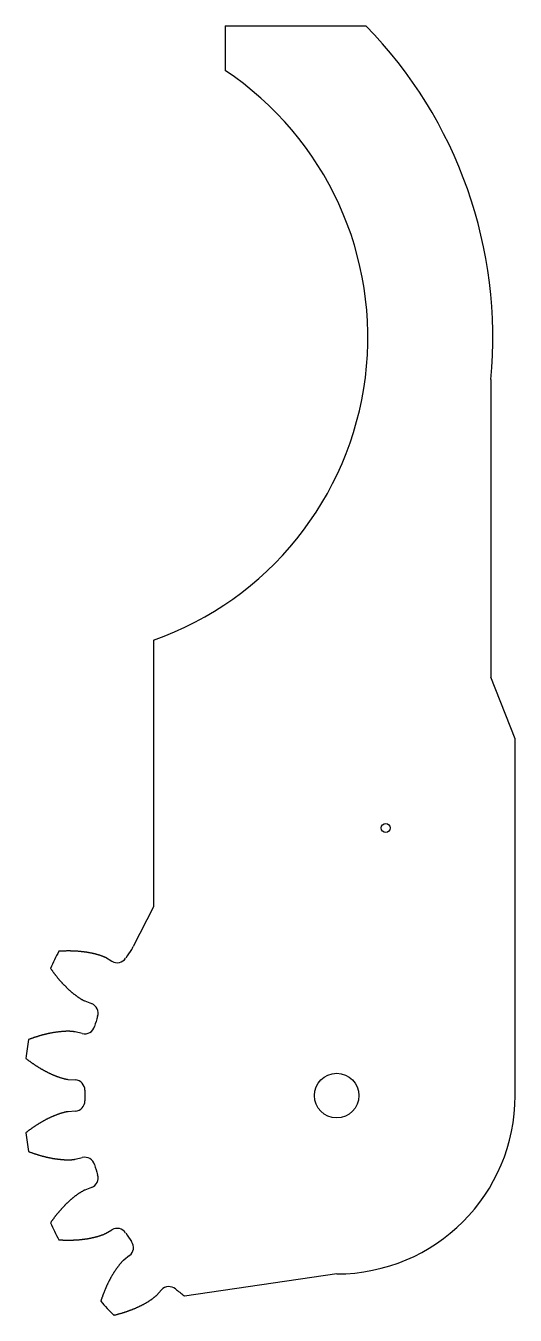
# Model space of a CAD drawing. Extents: x -2 to 52, y -25 to 120.
import ezdxf

# ---------------------------------------------------------------- set-up
doc = ezdxf.new("R2010")
doc.units = 0
doc.layers.get('0').update_dxf_attribs({"linetype": 'continuous'})

# ---------------------------------------------------------------- blocks, each defined once
blk = doc.blocks.new('CUT006011')
at = {"color": 0}
for p, q in [((20, 119.93), (20, 114.93)), ((20, 119.93), (35.77, 119.93)), ((49.77, 80.26), (49.77, 46.91)), ((11.98, 51.05), (11.98, 21.17)), ((52.5, 40), (49.77, 46.91)), ((52.5, 27.62), (52.5, 40)), ((52.5, 20.74), (52.5, 27.62)), ((11.98, 21.17), (9.69, 16.71)), ((52.5, 20.09), (52.5, 20.74)), ((52.5, 10), (52.5, 20.09)), ((7.32, 15.04), (6.62, 15.46)), ((4.28, 10.6), (5.04, 10.31)), ((52.5, 0), (52.5, 10)), ((4, 6.95), (3.21, 7.14)), ((2.41, 1.81), (3.22, 1.76)), ((3.22, -1.76), (2.41, -1.81)), ((3.21, -7.14), (4, -6.95)), ((5.04, -10.31), (4.28, -10.6)), ((6.62, -15.46), (7.32, -15.04)), ((9.3, -17.95), (8.65, -18.45)), ((32.5, -20), (15.45, -22.48)), ((12.32, -22.4), (12.87, -21.8))]:
    blk.add_line(p, q, dxfattribs=at)
for points in [[(6.62, 15.46), (6.57, 15.48), (6.53, 15.5), (6.48, 15.52), (6.44, 15.54), (6.39, 15.56), (6.34, 15.58), (6.3, 15.6), (6.25, 15.62), (6.2, 15.63), (6.16, 15.65), (6.11, 15.67), (6.06, 15.69), (6.01, 15.7), (5.97, 15.72), (5.92, 15.73), (5.87, 15.75), (5.82, 15.76), (5.78, 15.78), (5.73, 15.79), (5.68, 15.8), (5.63, 15.82), (5.58, 15.83), (5.54, 15.84), (5.49, 15.86), (5.44, 15.87), (5.39, 15.88), (5.34, 15.89), (5.29, 15.9), (5.24, 15.91), (5.2, 15.93), (5.15, 15.94), (5.1, 15.95), (5.05, 15.96), (5, 15.97), (4.95, 15.98), (4.9, 15.99), (4.85, 16), (4.8, 16.01), (4.75, 16.01), (4.71, 16.02), (4.66, 16.03), (4.61, 16.04), (4.56, 16.05), (4.51, 16.06), (4.46, 16.06), (4.41, 16.07), (4.36, 16.08), (4.31, 16.08), (4.26, 16.09), (4.21, 16.1), (4.16, 16.1), (4.11, 16.11), (4.06, 16.12), (4.01, 16.12), (3.96, 16.13), (3.91, 16.13), (3.86, 16.14), (3.81, 16.14), (3.76, 16.15), (3.71, 16.15), (3.66, 16.16), (3.61, 16.16), (3.56, 16.16), (3.51, 16.17), (3.46, 16.17), (3.41, 16.18), (3.36, 16.18), (3.31, 16.18), (3.26, 16.18), (3.22, 16.19), (3.17, 16.19), (3.12, 16.19), (3.07, 16.19), (3.02, 16.2), (2.97, 16.2), (2.92, 16.2), (2.87, 16.2), (2.82, 16.2), (2.77, 16.2), (2.72, 16.2), (2.67, 16.21), (2.62, 16.21), (2.57, 16.21), (2.52, 16.21), (2.47, 16.21), (2.42, 16.21), (2.37, 16.21), (2.32, 16.21), (2.27, 16.21), (2.22, 16.21), (2.17, 16.2), (2.12, 16.2), (2.07, 16.2), (2.02, 16.2), (1.97, 16.2), (1.92, 16.2), (1.87, 16.2), (1.82, 16.19), (1.77, 16.19), (1.72, 16.19), (1.67, 16.19), (1.62, 16.19), (1.57, 16.18), (1.52, 16.18), (1.47, 16.18), (1.42, 16.17), (1.38, 16.17)], [(0.45, 14.25), (0.48, 14.21), (0.51, 14.17), (0.54, 14.13), (0.57, 14.09), (0.59, 14.05), (0.62, 14.01), (0.65, 13.97), (0.68, 13.93), (0.71, 13.89), (0.74, 13.84), (0.77, 13.8), (0.8, 13.76), (0.83, 13.72), (0.86, 13.68), (0.89, 13.65), (0.92, 13.61), (0.95, 13.57), (0.98, 13.53), (1.01, 13.49), (1.05, 13.45), (1.08, 13.41), (1.11, 13.37), (1.14, 13.33), (1.17, 13.29), (1.2, 13.25), (1.23, 13.21), (1.27, 13.18), (1.3, 13.14), (1.33, 13.1), (1.36, 13.06), (1.39, 13.02), (1.43, 12.98), (1.46, 12.95), (1.49, 12.91), (1.53, 12.87), (1.56, 12.83), (1.59, 12.8), (1.62, 12.76), (1.66, 12.72), (1.69, 12.68), (1.73, 12.65), (1.76, 12.61), (1.79, 12.57), (1.83, 12.54), (1.86, 12.5), (1.9, 12.46), (1.93, 12.43), (1.97, 12.39), (2, 12.36), (2.03, 12.32), (2.07, 12.29), (2.11, 12.25), (2.14, 12.21), (2.18, 12.18), (2.21, 12.14), (2.25, 12.11), (2.28, 12.07), (2.32, 12.04), (2.36, 12.01), (2.39, 11.97), (2.43, 11.94), (2.46, 11.9), (2.5, 11.87), (2.54, 11.83), (2.58, 11.8), (2.61, 11.77), (2.65, 11.73), (2.69, 11.7), (2.73, 11.67), (2.76, 11.64), (2.8, 11.6), (2.84, 11.57), (2.88, 11.54), (2.92, 11.51), (2.95, 11.48), (2.99, 11.44), (3.03, 11.41), (3.07, 11.38), (3.11, 11.35), (3.15, 11.32), (3.19, 11.29), (3.23, 11.26), (3.27, 11.23), (3.31, 11.2), (3.35, 11.17), (3.39, 11.14), (3.43, 11.11), (3.47, 11.08), (3.51, 11.05), (3.55, 11.02), (3.59, 11), (3.64, 10.97), (3.68, 10.94), (3.72, 10.91), (3.76, 10.89), (3.8, 10.86), (3.85, 10.83), (3.89, 10.81), (3.93, 10.78), (3.97, 10.76), (4.02, 10.73), (4.06, 10.71), (4.11, 10.68), (4.15, 10.66), (4.19, 10.64), (4.24, 10.61), (4.28, 10.6)], [(3.21, 7.14), (3.16, 7.15), (3.11, 7.16), (3.06, 7.16), (3.01, 7.17), (2.96, 7.17), (2.91, 7.18), (2.86, 7.18), (2.81, 7.19), (2.76, 7.19), (2.71, 7.19), (2.66, 7.19), (2.61, 7.2), (2.56, 7.2), (2.51, 7.2), (2.46, 7.2), (2.41, 7.2), (2.36, 7.2), (2.31, 7.2), (2.26, 7.2), (2.21, 7.2), (2.16, 7.2), (2.11, 7.19), (2.06, 7.19), (2.01, 7.19), (1.96, 7.19), (1.91, 7.18), (1.86, 7.18), (1.81, 7.18), (1.76, 7.17), (1.71, 7.17), (1.66, 7.17), (1.61, 7.16), (1.56, 7.16), (1.52, 7.15), (1.47, 7.15), (1.42, 7.14), (1.37, 7.14), (1.32, 7.13), (1.27, 7.12), (1.22, 7.12), (1.17, 7.11), (1.12, 7.11), (1.07, 7.1), (1.02, 7.09), (0.97, 7.08), (0.92, 7.08), (0.87, 7.07), (0.82, 7.06), (0.77, 7.05), (0.72, 7.04), (0.67, 7.04), (0.62, 7.03), (0.58, 7.02), (0.53, 7.01), (0.48, 7), (0.43, 6.99), (0.38, 6.98), (0.33, 6.97), (0.28, 6.96), (0.23, 6.95), (0.18, 6.94), (0.13, 6.93), (0.09, 6.92), (0.04, 6.91), (-0.01, 6.89), (-0.06, 6.88), (-0.11, 6.87), (-0.16, 6.86), (-0.21, 6.85), (-0.26, 6.84), (-0.3, 6.82), (-0.35, 6.81), (-0.4, 6.8), (-0.45, 6.79), (-0.5, 6.77), (-0.55, 6.76), (-0.59, 6.75), (-0.64, 6.73), (-0.69, 6.72), (-0.74, 6.71), (-0.79, 6.69), (-0.83, 6.68), (-0.88, 6.66), (-0.93, 6.65), (-0.98, 6.63), (-1.03, 6.62), (-1.07, 6.6), (-1.12, 6.59), (-1.17, 6.57), (-1.22, 6.56), (-1.26, 6.54), (-1.31, 6.53), (-1.36, 6.51), (-1.41, 6.5), (-1.45, 6.48), (-1.5, 6.46), (-1.55, 6.45), (-1.59, 6.43), (-1.64, 6.41), (-1.69, 6.4), (-1.74, 6.38), (-1.78, 6.36), (-1.83, 6.35), (-1.88, 6.33), (-1.92, 6.31), (-1.97, 6.29), (-2.01, 6.28)], [(3.21, 7.14), (3.16, 7.15), (3.11, 7.16), (3.06, 7.16), (3.01, 7.17), (2.96, 7.17), (2.91, 7.18), (2.86, 7.18), (2.81, 7.19), (2.76, 7.19), (2.71, 7.19), (2.66, 7.19), (2.61, 7.2), (2.56, 7.2), (2.51, 7.2), (2.46, 7.2), (2.41, 7.2), (2.36, 7.2), (2.31, 7.2), (2.26, 7.2), (2.21, 7.2), (2.16, 7.2), (2.11, 7.19), (2.06, 7.19), (2.01, 7.19), (1.96, 7.19), (1.91, 7.18), (1.86, 7.18), (1.81, 7.18), (1.76, 7.17), (1.71, 7.17), (1.66, 7.17), (1.61, 7.16), (1.56, 7.16), (1.52, 7.15), (1.47, 7.15), (1.42, 7.14), (1.37, 7.14), (1.32, 7.13), (1.27, 7.12), (1.22, 7.12), (1.17, 7.11), (1.12, 7.11), (1.07, 7.1), (1.02, 7.09), (0.97, 7.08), (0.92, 7.08), (0.87, 7.07), (0.82, 7.06), (0.77, 7.05), (0.72, 7.04), (0.67, 7.04), (0.62, 7.03), (0.58, 7.02), (0.53, 7.01), (0.48, 7), (0.43, 6.99), (0.38, 6.98), (0.33, 6.97), (0.28, 6.96), (0.23, 6.95), (0.18, 6.94), (0.13, 6.93), (0.09, 6.92), (0.04, 6.91), (-0.01, 6.89), (-0.06, 6.88), (-0.11, 6.87), (-0.16, 6.86), (-0.21, 6.85), (-0.26, 6.84), (-0.3, 6.82), (-0.35, 6.81), (-0.4, 6.8), (-0.45, 6.79), (-0.5, 6.77), (-0.55, 6.76), (-0.59, 6.75), (-0.64, 6.73), (-0.69, 6.72), (-0.74, 6.71), (-0.79, 6.69), (-0.83, 6.68), (-0.88, 6.66), (-0.93, 6.65), (-0.98, 6.63), (-1.03, 6.62), (-1.07, 6.6), (-1.12, 6.59), (-1.17, 6.57), (-1.22, 6.56), (-1.26, 6.54), (-1.31, 6.53), (-1.36, 6.51), (-1.41, 6.5), (-1.45, 6.48), (-1.5, 6.46), (-1.55, 6.45), (-1.59, 6.43), (-1.64, 6.41), (-1.69, 6.4), (-1.74, 6.38), (-1.78, 6.36), (-1.83, 6.35), (-1.88, 6.33), (-1.92, 6.31), (-1.97, 6.29), (-2.01, 6.28)], [(-2.33, 4.17), (-2.29, 4.14), (-2.25, 4.11), (-2.21, 4.08), (-2.17, 4.05), (-2.13, 4.02), (-2.09, 3.99), (-2.05, 3.96), (-2.01, 3.93), (-1.97, 3.9), (-1.93, 3.87), (-1.89, 3.84), (-1.85, 3.81), (-1.81, 3.78), (-1.77, 3.75), (-1.73, 3.72), (-1.68, 3.69), (-1.64, 3.66), (-1.6, 3.64), (-1.56, 3.61), (-1.52, 3.58), (-1.48, 3.55), (-1.44, 3.52), (-1.4, 3.49), (-1.35, 3.47), (-1.31, 3.44), (-1.27, 3.41), (-1.23, 3.38), (-1.19, 3.36), (-1.15, 3.33), (-1.1, 3.3), (-1.06, 3.28), (-1.02, 3.25), (-0.98, 3.22), (-0.93, 3.2), (-0.89, 3.17), (-0.85, 3.14), (-0.81, 3.12), (-0.76, 3.09), (-0.72, 3.07), (-0.68, 3.04), (-0.64, 3.01), (-0.59, 2.99), (-0.55, 2.96), (-0.51, 2.94), (-0.46, 2.92), (-0.42, 2.89), (-0.37, 2.87), (-0.33, 2.84), (-0.29, 2.82), (-0.24, 2.79), (-0.2, 2.77), (-0.16, 2.75), (-0.11, 2.72), (-0.07, 2.7), (-0.02, 2.68), (0.02, 2.65), (0.07, 2.63), (0.11, 2.61), (0.16, 2.59), (0.2, 2.56), (0.25, 2.54), (0.29, 2.52), (0.34, 2.5), (0.38, 2.48), (0.43, 2.46), (0.47, 2.44), (0.52, 2.41), (0.56, 2.39), (0.61, 2.37), (0.65, 2.35), (0.7, 2.33), (0.75, 2.31), (0.79, 2.29), (0.84, 2.28), (0.88, 2.26), (0.93, 2.24), (0.98, 2.22), (1.02, 2.2), (1.07, 2.18), (1.12, 2.16), (1.16, 2.15), (1.21, 2.13), (1.26, 2.11), (1.31, 2.1), (1.35, 2.08), (1.4, 2.06), (1.45, 2.05), (1.49, 2.03), (1.54, 2.02), (1.59, 2), (1.64, 1.99), (1.69, 1.97), (1.73, 1.96), (1.78, 1.94), (1.83, 1.93), (1.88, 1.92), (1.93, 1.9), (1.97, 1.89), (2.02, 1.88), (2.07, 1.87), (2.12, 1.86), (2.17, 1.85), (2.22, 1.84), (2.27, 1.83), (2.32, 1.82), (2.37, 1.81), (2.41, 1.81)], [(-2.33, 4.17), (-2.29, 4.14), (-2.25, 4.11), (-2.21, 4.08), (-2.17, 4.05), (-2.13, 4.02), (-2.09, 3.99), (-2.05, 3.96), (-2.01, 3.93), (-1.97, 3.9), (-1.93, 3.87), (-1.89, 3.84), (-1.85, 3.81), (-1.81, 3.78), (-1.77, 3.75), (-1.73, 3.72), (-1.68, 3.69), (-1.64, 3.66), (-1.6, 3.64), (-1.56, 3.61), (-1.52, 3.58), (-1.48, 3.55), (-1.44, 3.52), (-1.4, 3.49), (-1.35, 3.47), (-1.31, 3.44), (-1.27, 3.41), (-1.23, 3.38), (-1.19, 3.36), (-1.15, 3.33), (-1.1, 3.3), (-1.06, 3.28), (-1.02, 3.25), (-0.98, 3.22), (-0.93, 3.2), (-0.89, 3.17), (-0.85, 3.14), (-0.81, 3.12), (-0.76, 3.09), (-0.72, 3.07), (-0.68, 3.04), (-0.64, 3.01), (-0.59, 2.99), (-0.55, 2.96), (-0.51, 2.94), (-0.46, 2.92), (-0.42, 2.89), (-0.37, 2.87), (-0.33, 2.84), (-0.29, 2.82), (-0.24, 2.79), (-0.2, 2.77), (-0.16, 2.75), (-0.11, 2.72), (-0.07, 2.7), (-0.02, 2.68), (0.02, 2.65), (0.07, 2.63), (0.11, 2.61), (0.16, 2.59), (0.2, 2.56), (0.25, 2.54), (0.29, 2.52), (0.34, 2.5), (0.38, 2.48), (0.43, 2.46), (0.47, 2.44), (0.52, 2.41), (0.56, 2.39), (0.61, 2.37), (0.65, 2.35), (0.7, 2.33), (0.75, 2.31), (0.79, 2.29), (0.84, 2.28), (0.88, 2.26), (0.93, 2.24), (0.98, 2.22), (1.02, 2.2), (1.07, 2.18), (1.12, 2.16), (1.16, 2.15), (1.21, 2.13), (1.26, 2.11), (1.31, 2.1), (1.35, 2.08), (1.4, 2.06), (1.45, 2.05), (1.49, 2.03), (1.54, 2.02), (1.59, 2), (1.64, 1.99), (1.69, 1.97), (1.73, 1.96), (1.78, 1.94), (1.83, 1.93), (1.88, 1.92), (1.93, 1.9), (1.97, 1.89), (2.02, 1.88), (2.07, 1.87), (2.12, 1.86), (2.17, 1.85), (2.22, 1.84), (2.27, 1.83), (2.32, 1.82), (2.37, 1.81), (2.41, 1.81)], [(2.41, -1.81), (2.36, -1.81), (2.31, -1.82), (2.26, -1.83), (2.21, -1.84), (2.16, -1.85), (2.11, -1.86), (2.06, -1.87), (2.01, -1.88), (1.97, -1.9), (1.92, -1.91), (1.87, -1.92), (1.82, -1.93), (1.77, -1.95), (1.72, -1.96), (1.68, -1.97), (1.63, -1.99), (1.58, -2), (1.53, -2.02), (1.49, -2.03), (1.44, -2.05), (1.39, -2.07), (1.34, -2.08), (1.3, -2.1), (1.25, -2.12), (1.2, -2.13), (1.16, -2.15), (1.11, -2.17), (1.06, -2.19), (1.02, -2.2), (0.97, -2.22), (0.92, -2.24), (0.88, -2.26), (0.83, -2.28), (0.78, -2.3), (0.74, -2.32), (0.69, -2.34), (0.65, -2.36), (0.6, -2.38), (0.55, -2.4), (0.51, -2.42), (0.46, -2.44), (0.42, -2.46), (0.37, -2.48), (0.33, -2.5), (0.28, -2.52), (0.24, -2.55), (0.19, -2.57), (0.15, -2.59), (0.1, -2.61), (0.06, -2.64), (0.01, -2.66), (-0.03, -2.68), (-0.08, -2.7), (-0.12, -2.73), (-0.16, -2.75), (-0.21, -2.77), (-0.25, -2.8), (-0.3, -2.82), (-0.34, -2.85), (-0.38, -2.87), (-0.43, -2.9), (-0.47, -2.92), (-0.51, -2.94), (-0.56, -2.97), (-0.6, -2.99), (-0.64, -3.02), (-0.69, -3.05), (-0.73, -3.07), (-0.77, -3.1), (-0.82, -3.12), (-0.86, -3.15), (-0.9, -3.17), (-0.94, -3.2), (-0.99, -3.23), (-1.03, -3.25), (-1.07, -3.28), (-1.11, -3.31), (-1.15, -3.33), (-1.2, -3.36), (-1.24, -3.39), (-1.28, -3.42), (-1.32, -3.44), (-1.36, -3.47), (-1.4, -3.5), (-1.45, -3.53), (-1.49, -3.56), (-1.53, -3.58), (-1.57, -3.61), (-1.61, -3.64), (-1.65, -3.67), (-1.69, -3.7), (-1.73, -3.73), (-1.77, -3.76), (-1.81, -3.79), (-1.85, -3.82), (-1.9, -3.85), (-1.94, -3.87), (-1.98, -3.9), (-2.02, -3.93), (-2.06, -3.96), (-2.1, -3.99), (-2.14, -4.02), (-2.18, -4.05), (-2.21, -4.09), (-2.25, -4.12), (-2.29, -4.15), (-2.33, -4.17)], [(-2.01, -6.28), (-1.96, -6.3), (-1.91, -6.31), (-1.87, -6.33), (-1.82, -6.35), (-1.77, -6.37), (-1.73, -6.38), (-1.68, -6.4), (-1.63, -6.42), (-1.59, -6.43), (-1.54, -6.45), (-1.49, -6.47), (-1.44, -6.48), (-1.4, -6.5), (-1.35, -6.52), (-1.3, -6.53), (-1.25, -6.55), (-1.21, -6.56), (-1.16, -6.58), (-1.11, -6.59), (-1.06, -6.61), (-1.02, -6.62), (-0.97, -6.64), (-0.92, -6.65), (-0.87, -6.67), (-0.82, -6.68), (-0.78, -6.69), (-0.73, -6.71), (-0.68, -6.72), (-0.63, -6.74), (-0.58, -6.75), (-0.54, -6.76), (-0.49, -6.78), (-0.44, -6.79), (-0.39, -6.8), (-0.34, -6.81), (-0.29, -6.83), (-0.25, -6.84), (-0.2, -6.85), (-0.15, -6.86), (-0.1, -6.87), (-0.05, -6.89), (0, -6.9), (0.05, -6.91), (0.09, -6.92), (0.14, -6.93), (0.19, -6.94), (0.24, -6.95), (0.29, -6.96), (0.34, -6.97), (0.39, -6.98), (0.44, -6.99), (0.49, -7), (0.54, -7.01), (0.58, -7.02), (0.63, -7.03), (0.68, -7.04), (0.73, -7.05), (0.78, -7.05), (0.83, -7.06), (0.88, -7.07), (0.93, -7.08), (0.98, -7.09), (1.03, -7.09), (1.08, -7.1), (1.13, -7.11), (1.18, -7.11), (1.23, -7.12), (1.28, -7.13), (1.33, -7.13), (1.38, -7.14), (1.43, -7.14), (1.47, -7.15), (1.52, -7.15), (1.57, -7.16), (1.62, -7.16), (1.67, -7.17), (1.72, -7.17), (1.77, -7.17), (1.82, -7.18), (1.87, -7.18), (1.92, -7.18), (1.97, -7.19), (2.02, -7.19), (2.07, -7.19), (2.12, -7.19), (2.17, -7.2), (2.22, -7.2), (2.27, -7.2), (2.32, -7.2), (2.37, -7.2), (2.42, -7.2), (2.47, -7.2), (2.52, -7.2), (2.57, -7.2), (2.62, -7.2), (2.67, -7.19), (2.72, -7.19), (2.77, -7.19), (2.82, -7.19), (2.87, -7.18), (2.92, -7.18), (2.97, -7.17), (3.02, -7.17), (3.07, -7.16), (3.12, -7.16), (3.17, -7.15), (3.21, -7.14)], [(4.28, -10.6), (4.23, -10.62), (4.19, -10.64), (4.14, -10.66), (4.1, -10.69), (4.05, -10.71), (4.01, -10.74), (3.97, -10.76), (3.92, -10.79), (3.88, -10.81), (3.84, -10.84), (3.8, -10.86), (3.75, -10.89), (3.71, -10.92), (3.67, -10.94), (3.63, -10.97), (3.59, -11), (3.54, -11.03), (3.5, -11.06), (3.46, -11.09), (3.42, -11.11), (3.38, -11.14), (3.34, -11.17), (3.3, -11.2), (3.26, -11.23), (3.22, -11.26), (3.18, -11.29), (3.14, -11.32), (3.1, -11.36), (3.06, -11.39), (3.02, -11.42), (2.99, -11.45), (2.95, -11.48), (2.91, -11.51), (2.87, -11.54), (2.83, -11.58), (2.79, -11.61), (2.76, -11.64), (2.72, -11.67), (2.68, -11.71), (2.64, -11.74), (2.61, -11.77), (2.57, -11.81), (2.53, -11.84), (2.49, -11.88), (2.46, -11.91), (2.42, -11.94), (2.38, -11.98), (2.35, -12.01), (2.31, -12.05), (2.28, -12.08), (2.24, -12.12), (2.2, -12.15), (2.17, -12.19), (2.13, -12.22), (2.1, -12.26), (2.06, -12.29), (2.03, -12.33), (1.99, -12.36), (1.96, -12.4), (1.92, -12.44), (1.89, -12.47), (1.86, -12.51), (1.82, -12.54), (1.79, -12.58), (1.75, -12.62), (1.72, -12.65), (1.69, -12.69), (1.65, -12.73), (1.62, -12.77), (1.59, -12.8), (1.55, -12.84), (1.52, -12.88), (1.49, -12.92), (1.45, -12.95), (1.42, -12.99), (1.39, -13.03), (1.36, -13.07), (1.32, -13.11), (1.29, -13.14), (1.26, -13.18), (1.23, -13.22), (1.2, -13.26), (1.16, -13.3), (1.13, -13.34), (1.1, -13.38), (1.07, -13.42), (1.04, -13.46), (1.01, -13.49), (0.98, -13.53), (0.95, -13.57), (0.92, -13.61), (0.89, -13.65), (0.86, -13.69), (0.83, -13.73), (0.8, -13.77), (0.77, -13.81), (0.74, -13.85), (0.71, -13.89), (0.68, -13.93), (0.65, -13.97), (0.62, -14.01), (0.59, -14.05), (0.56, -14.1), (0.53, -14.14), (0.5, -14.18), (0.47, -14.22), (0.45, -14.25)], [(1.38, -16.17), (1.43, -16.17), (1.48, -16.18), (1.53, -16.18), (1.58, -16.18), (1.63, -16.19), (1.68, -16.19), (1.73, -16.19), (1.78, -16.19), (1.82, -16.2), (1.87, -16.2), (1.92, -16.2), (1.97, -16.2), (2.02, -16.2), (2.07, -16.2), (2.12, -16.2), (2.17, -16.21), (2.22, -16.21), (2.27, -16.21), (2.32, -16.21), (2.37, -16.21), (2.42, -16.21), (2.47, -16.21), (2.52, -16.21), (2.57, -16.21), (2.62, -16.21), (2.67, -16.21), (2.72, -16.2), (2.77, -16.2), (2.82, -16.2), (2.87, -16.2), (2.92, -16.2), (2.97, -16.2), (3.02, -16.2), (3.07, -16.19), (3.12, -16.19), (3.17, -16.19), (3.22, -16.19), (3.27, -16.18), (3.32, -16.18), (3.37, -16.18), (3.42, -16.17), (3.47, -16.17), (3.52, -16.17), (3.57, -16.16), (3.62, -16.16), (3.67, -16.16), (3.72, -16.15), (3.77, -16.15), (3.82, -16.14), (3.87, -16.14), (3.92, -16.13), (3.97, -16.13), (4.02, -16.12), (4.07, -16.11), (4.12, -16.11), (4.17, -16.1), (4.22, -16.1), (4.27, -16.09), (4.32, -16.08), (4.37, -16.08), (4.42, -16.07), (4.47, -16.06), (4.52, -16.05), (4.57, -16.05), (4.62, -16.04), (4.67, -16.03), (4.71, -16.02), (4.76, -16.01), (4.81, -16), (4.86, -15.99), (4.91, -15.98), (4.96, -15.98), (5.01, -15.97), (5.06, -15.96), (5.11, -15.95), (5.16, -15.93), (5.2, -15.92), (5.25, -15.91), (5.3, -15.9), (5.35, -15.89), (5.4, -15.88), (5.45, -15.87), (5.5, -15.85), (5.54, -15.84), (5.59, -15.83), (5.64, -15.81), (5.69, -15.8), (5.74, -15.79), (5.79, -15.77), (5.83, -15.76), (5.88, -15.74), (5.93, -15.73), (5.98, -15.71), (6.02, -15.7), (6.07, -15.68), (6.12, -15.67), (6.17, -15.65), (6.21, -15.63), (6.26, -15.61), (6.31, -15.6), (6.35, -15.58), (6.4, -15.56), (6.44, -15.54), (6.49, -15.52), (6.54, -15.5), (6.58, -15.48), (6.62, -15.46)], [(8.65, -18.45), (8.62, -18.48), (8.58, -18.51), (8.54, -18.55), (8.51, -18.58), (8.47, -18.62), (8.44, -18.66), (8.41, -18.69), (8.37, -18.73), (8.34, -18.77), (8.31, -18.8), (8.27, -18.84), (8.24, -18.88), (8.21, -18.92), (8.18, -18.96), (8.14, -19), (8.11, -19.03), (8.08, -19.07), (8.05, -19.11), (8.02, -19.15), (7.99, -19.19), (7.96, -19.23), (7.93, -19.27), (7.9, -19.31), (7.87, -19.35), (7.84, -19.39), (7.81, -19.43), (7.78, -19.47), (7.76, -19.52), (7.73, -19.56), (7.7, -19.6), (7.67, -19.64), (7.64, -19.68), (7.62, -19.72), (7.59, -19.77), (7.56, -19.81), (7.54, -19.85), (7.51, -19.89), (7.48, -19.93), (7.46, -19.98), (7.43, -20.02), (7.4, -20.06), (7.38, -20.11), (7.35, -20.15), (7.33, -20.19), (7.3, -20.23), (7.28, -20.28), (7.25, -20.32), (7.23, -20.37), (7.2, -20.41), (7.18, -20.45), (7.16, -20.5), (7.13, -20.54), (7.11, -20.58), (7.09, -20.63), (7.06, -20.67), (7.04, -20.72), (7.02, -20.76), (6.99, -20.81), (6.97, -20.85), (6.95, -20.9), (6.93, -20.94), (6.9, -20.99), (6.88, -21.03), (6.86, -21.08), (6.84, -21.12), (6.82, -21.17), (6.8, -21.21), (6.77, -21.26), (6.75, -21.3), (6.73, -21.35), (6.71, -21.39), (6.69, -21.44), (6.67, -21.48), (6.65, -21.53), (6.63, -21.58), (6.61, -21.62), (6.59, -21.67), (6.57, -21.71), (6.55, -21.76), (6.53, -21.81), (6.51, -21.85), (6.5, -21.9), (6.48, -21.94), (6.46, -21.99), (6.44, -22.04), (6.42, -22.08), (6.4, -22.13), (6.39, -22.18), (6.37, -22.22), (6.35, -22.27), (6.33, -22.32), (6.32, -22.36), (6.3, -22.41), (6.28, -22.46), (6.26, -22.51), (6.25, -22.55), (6.23, -22.6), (6.21, -22.65), (6.2, -22.69), (6.18, -22.74), (6.17, -22.79), (6.15, -22.84), (6.13, -22.88), (6.12, -22.93), (6.1, -22.98), (6.09, -23.03), (6.08, -23.06)], [(7.52, -24.63), (7.57, -24.62), (7.62, -24.6), (7.67, -24.59), (7.72, -24.58), (7.77, -24.57), (7.82, -24.56), (7.86, -24.54), (7.91, -24.53), (7.96, -24.52), (8.01, -24.5), (8.06, -24.49), (8.11, -24.48), (8.15, -24.46), (8.2, -24.45), (8.25, -24.44), (8.3, -24.42), (8.35, -24.41), (8.39, -24.4), (8.44, -24.38), (8.49, -24.37), (8.54, -24.35), (8.59, -24.34), (8.63, -24.32), (8.68, -24.31), (8.73, -24.29), (8.78, -24.28), (8.82, -24.26), (8.87, -24.25), (8.92, -24.23), (8.97, -24.21), (9.01, -24.2), (9.06, -24.18), (9.11, -24.16), (9.16, -24.15), (9.2, -24.13), (9.25, -24.11), (9.3, -24.1), (9.34, -24.08), (9.39, -24.06), (9.44, -24.04), (9.48, -24.03), (9.53, -24.01), (9.58, -23.99), (9.62, -23.97), (9.67, -23.95), (9.72, -23.93), (9.76, -23.92), (9.81, -23.9), (9.85, -23.88), (9.9, -23.86), (9.95, -23.84), (9.99, -23.82), (10.04, -23.8), (10.08, -23.78), (10.13, -23.76), (10.18, -23.74), (10.22, -23.72), (10.27, -23.7), (10.31, -23.67), (10.36, -23.65), (10.4, -23.63), (10.45, -23.61), (10.49, -23.59), (10.54, -23.57), (10.58, -23.54), (10.63, -23.52), (10.67, -23.5), (10.72, -23.48), (10.76, -23.45), (10.8, -23.43), (10.85, -23.41), (10.89, -23.38), (10.94, -23.36), (10.98, -23.34), (11.02, -23.31), (11.07, -23.29), (11.11, -23.26), (11.15, -23.24), (11.2, -23.21), (11.24, -23.19), (11.28, -23.16), (11.33, -23.13), (11.37, -23.11), (11.41, -23.08), (11.45, -23.06), (11.5, -23.03), (11.54, -23), (11.58, -22.97), (11.62, -22.95), (11.66, -22.92), (11.7, -22.89), (11.75, -22.86), (11.79, -22.83), (11.83, -22.8), (11.87, -22.78), (11.91, -22.75), (11.95, -22.72), (11.99, -22.69), (12.03, -22.65), (12.07, -22.62), (12.11, -22.59), (12.14, -22.56), (12.18, -22.53), (12.22, -22.5), (12.26, -22.46), (12.29, -22.43), (12.32, -22.4)]]:
    blk.add_lwpolyline(points, dxfattribs=at)
for centre, radius in [((38, 30), 0.5), ((32.5, 0), 2.5)]:
    blk.add_circle(centre, radius, dxfattribs=at)
for centre, radius, start, end in [((0, 85), 50, -5.4403, 44.32), ((0, 85), 36, -70.5672, 56.251), ((32.5, 0), 35.08, 152.5448, 156.0266), ((32.5, 0), 28.21, 144.5137, 146.9149), ((8.6, 17.04), 1.14, -35.4428, -16.6266), ((7.9, 16.03), 1.14, -120.854, -33.1286), ((4.64, 9.24), 1.14, -18.3, 69.4254), ((32.5, 0), 28.21, 161.6566, 164.0577), ((4.27, 8.06), 1.14, -103.7111, -15.9857), ((32.5, 0), 35.08, 169.6877, 173.1695), ((3.15, 0.61), 1.14, -1.1571, 86.5683), ((32.5, 0), 28.21, 178.7994, -178.7994), ((3.15, -0.61), 1.14, -86.5683, 1.1571), ((32.5, 0), 20, -90, 0), ((32.5, 0), 35.08, -173.1695, -169.6877), ((4.27, -8.06), 1.14, 15.9857, 103.7111), ((32.5, 0), 28.21, -164.0577, -161.6566), ((4.64, -9.24), 1.14, -69.4254, 18.3), ((32.5, 0), 35.08, -156.0266, -152.5448), ((7.9, -16.03), 1.14, 33.1286, 120.854), ((32.5, 0), 28.21, -146.9149, -144.5137), ((8.6, -17.04), 1.14, -52.2825, 35.4428), ((13.72, -22.56), 1.14, 50.2715, 137.9968), ((32.5, 0), 28.21, -129.772, -127.3708), ((32.5, 0), 35.08, -138.8838, -135.4019), ((14.68, -23.33), 1.14, 47.9289, 52.5857)]:
    blk.add_arc(centre, radius, start, end, dxfattribs=at)

msp = doc.modelspace()

# ---------------------------------------------------------------- block references
msp.add_blockref('CUT006011', (0, 0))

doc.saveas('drawing.dxf')
